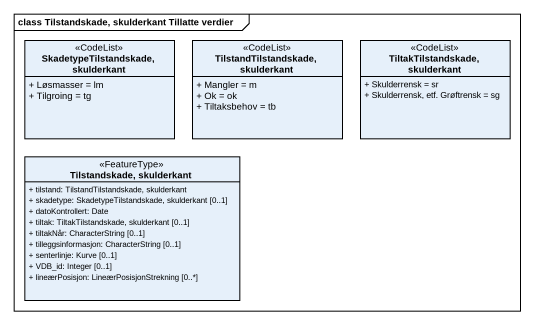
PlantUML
@startuml
mainframe class Tilstandskade, skulderkant Tillatte verdier
hide circle
hide empty members
skinparam classAttributeIconSize 0
class "SkadetypeTilstandskade, skulderkant" as SkadetypeTilstandskade <<CodeList>> {
  + Løsmasser = lm
  + Tilgroing = tg
}
class "TilstandTilstandskade, skulderkant" as TilstandTilstandskade <<CodeList>> {
  + Mangler = m
  + Ok = ok
  + Tiltaksbehov = tb
}
class "TiltakTilstandskade, skulderkant" as TiltakTilstandskade <<CodeList>> {
  + Skulderrensk = sr
  + Skulderrensk, etf. Grøftrensk = sg
}
class "Tilstandskade, skulderkant" as Tilstandskade_skulderkant <<FeatureType>> {
  + tilstand: TilstandTilstandskade, skulderkant
  + skadetype: SkadetypeTilstandskade, skulderkant [0..1]
  + datoKontrollert: Date
  + tiltak: TiltakTilstandskade, skulderkant [0..1]
  + tiltakNår: CharacterString [0..1]
  + tilleggsinformasjon: CharacterString [0..1]
  + senterlinje: Kurve [0..1]
  + VDB_id: Integer [0..1]
  + lineærPosisjon: LineærPosisjonStrekning [0..*]
}
@enduml
